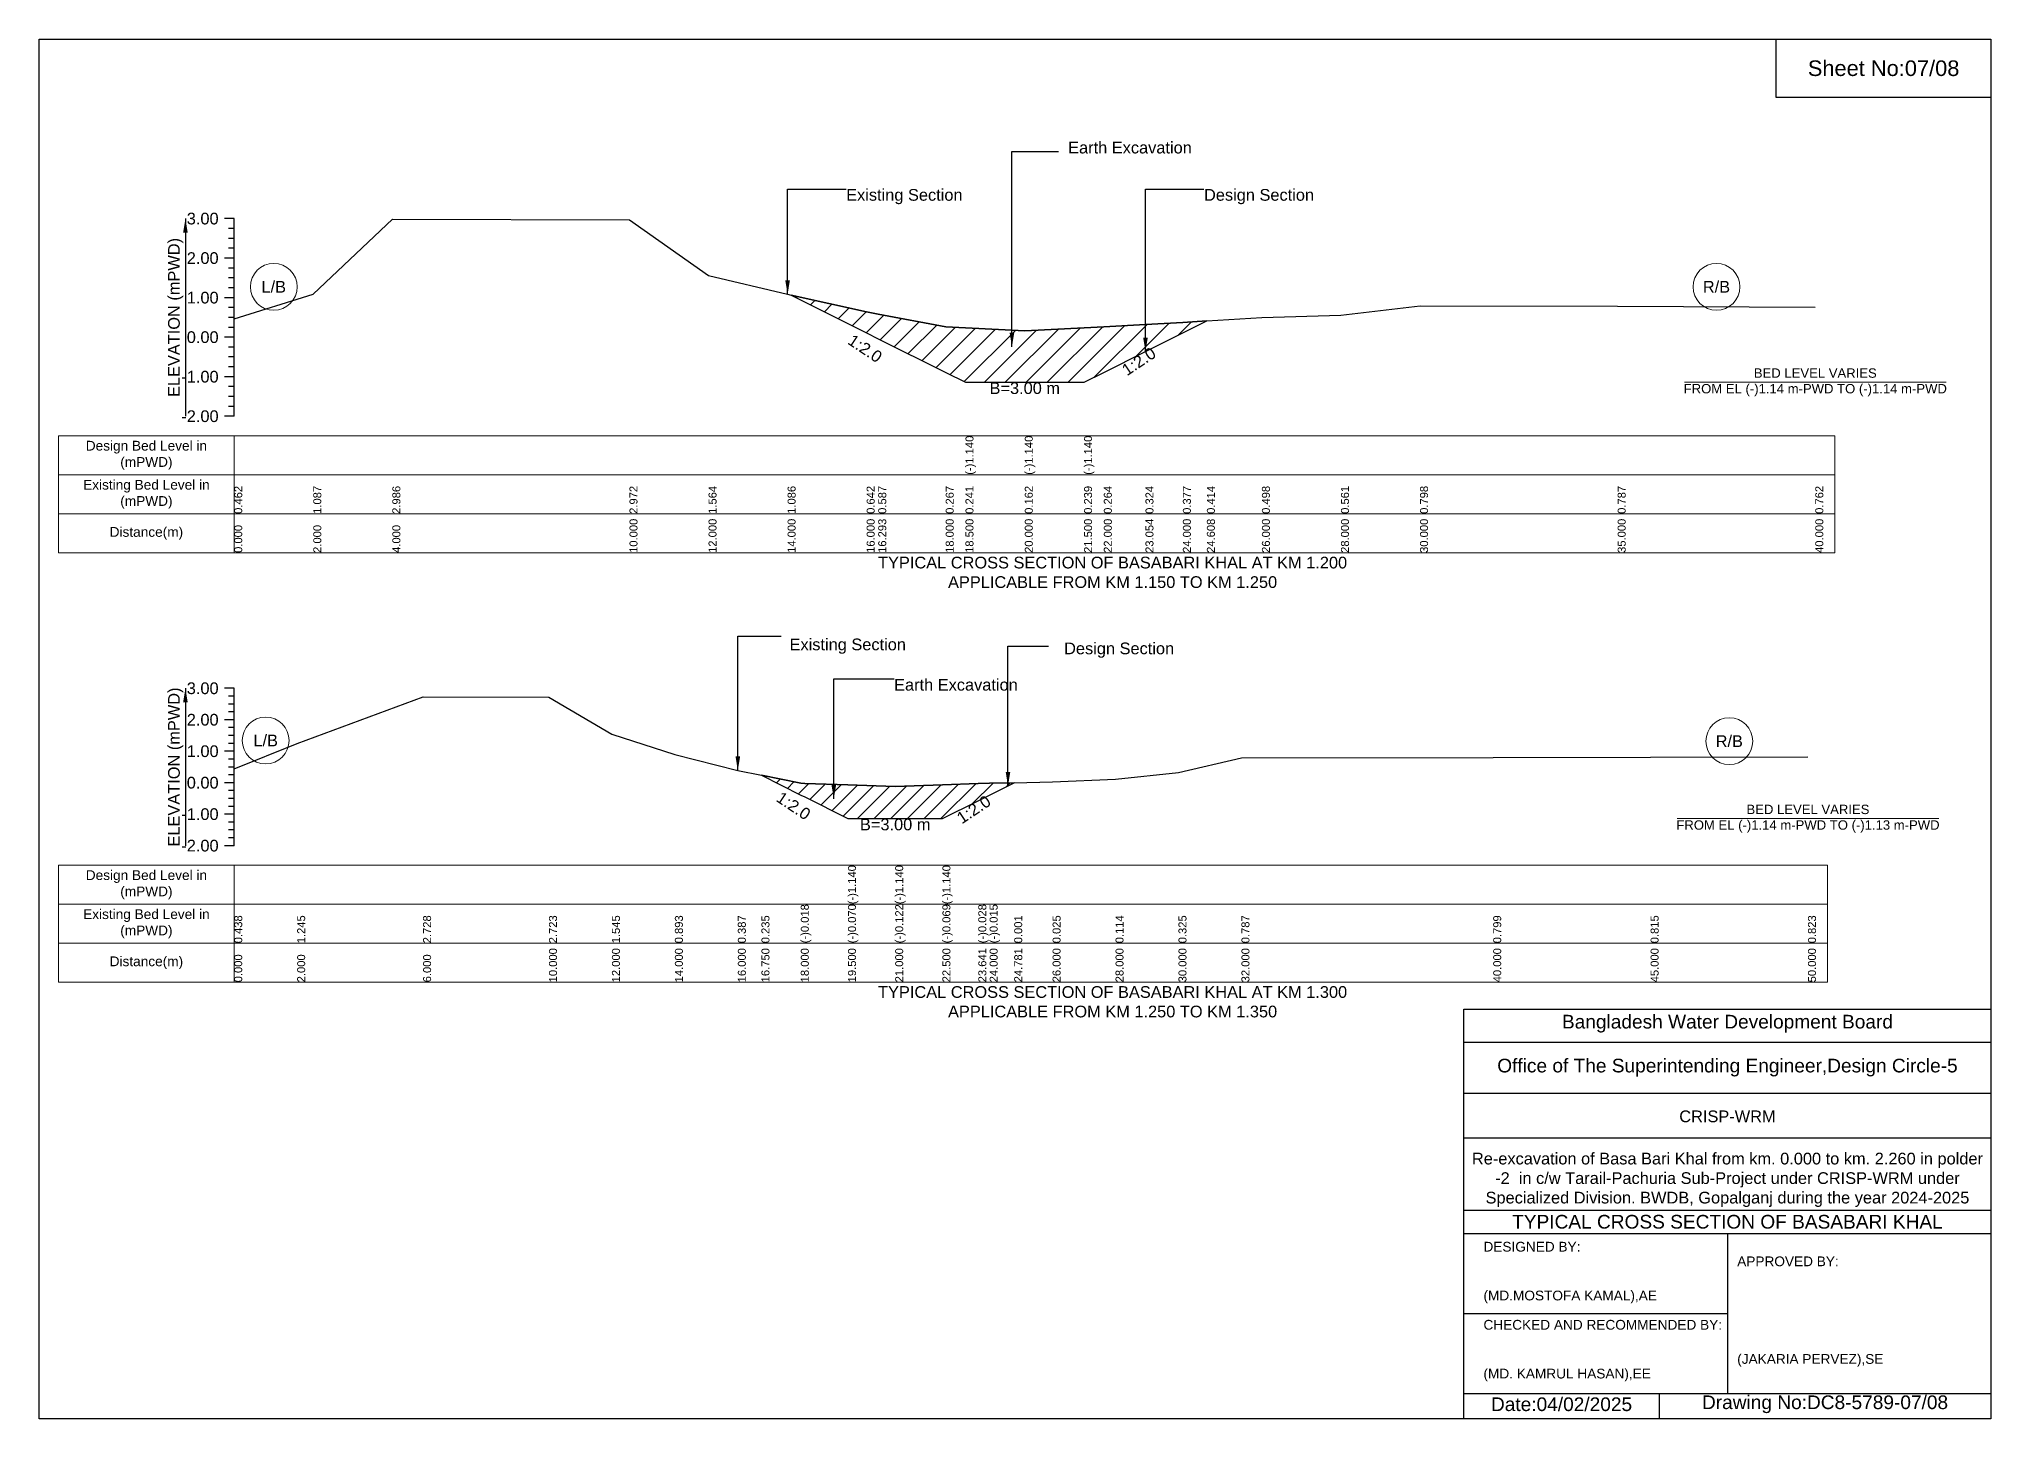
# Model space of a CAD drawing. Header units: inches. Extents: x 91000 to 228000, y -17569 to 0.
# Drawn here: x 190000 to 198000, y -5656 to 0 of the extents above; entities that cross this region are included whole.
import ezdxf

# ---------------------------------------------------------------- set-up
doc = ezdxf.new("R2010")
doc.units = ezdxf.units.IN
doc.header["$LTSCALE"] = 7
doc.header["$MEASUREMENT"] = 0
for name, color, linetype, lineweight in [('Cross section Data Border', 7, 'Continuous', 9), ('Cross Section Labels', 7, 'Continuous', 9), ('Existing_Bed_Level for Xsection', 7, 'Continuous', 25)]:
    doc.layers.add(name, color=color, linetype=linetype, lineweight=lineweight)
doc.styles.get("Standard").update_dxf_attribs({"font": 'arial.ttf'})
doc.dimstyles.get("Standard").update_dxf_attribs({"dimtxt": 0.18, "dimasz": 0.18, "dimexe": 0.18, "dimexo": 0.0625, "dimgap": 0.09, "dimtad": 0, "dimtih": 1, "dimtoh": 1, "dimdec": 4, "dimzin": 0, "dimdsep": 46, "dimtxsty": 'Standard', "dimcen": 0.09, "dimadec": 0, "dimazin": 0, "dimtfac": 1, "dimtdec": 4, "dimtofl": 0, "dimtmove": 0, "dimatfit": 3, "dimfxl": 1, "dimtolj": 1, "dimtzin": 0, "dimarcsym": 0})

msp = doc.modelspace()

# ---------------------------------------------------------------- hatches: boundary and pattern name
at = {"layer": 'Existing_Bed_Level for Xsection'}
h = msp.add_hatch(dxfattribs=at)
h.set_pattern_fill('ANSI31', color=256, scale=486, style=0)
h.paths.add_polyline_path([(193082, -1049.4), (193392, -1204.4), (193439.5, -1228.2), (193716, -1366.4), (193797, -1406.9), (194040, -1406.9), (194283, -1406.9), (194364, -1366.4), (194534.7, -1281.1), (194688, -1204.4), (194786.4, -1155.2), (194688, -1161.2), (194534.7, -1169.8), (194364, -1179.5), (194283, -1183.6), (194040, -1196), (193797, -1183.2), (193716, -1179), (193439.5, -1127.1), (193392, -1118.2)])
h = msp.add_hatch(dxfattribs=at)
h.set_pattern_fill('ANSI31', color=256, scale=387, style=0)
h.paths.add_polyline_path([(192960.7, -3017.9), (193122, -3098.6), (193138.1, -3106.6), (193315.5, -3195.3), (193509, -3195.3), (193702.5, -3195.3), (193849.6, -3121.8), (193896, -3098.6), (193996.8, -3048.2), (193896, -3050.2), (193849.6, -3051.9), (193702.5, -3057.1), (193509, -3064), (193315.5, -3057.3), (193138.1, -3051.1), (193122, -3050.6)])

# ---------------------------------------------------------------- linework, layer by layer
for points in [[(190000, 0), (198000, 0), (198000, -5656), (190000, -5656)], [(197120, 0), (198000, 0), (198000, -240), (197120, -240)]]:
    msp.add_lwpolyline(points, close=True)
for points in [[(195840, -5656), (195840, -3976), (198000, -3976)], [(195840, -4112), (198000, -4112)], [(195840, -4320), (198000, -4320)], [(195840, -4504), (198000, -4504)], [(195840, -4800), (198000, -4800)], [(195840, -4896), (198000, -4896)], [(196920, -4896), (196920, -5552)], [(195840, -5224), (196920, -5224)], [(195840, -5552), (198000, -5552)], [(196640, -5552), (196640, -5656)]]:
    msp.add_lwpolyline(points)
at = {"layer": 'Cross section Data Border'}
for points in [[(190080, -1626.2), (197360, -1626.2), (197360, -2106.2), (190080, -2106.2)], [(190080, -3386.3), (197330, -3386.3), (197330, -3866.3), (190080, -3866.3)]]:
    msp.add_lwpolyline(points, close=True, dxfattribs=at)
for points in [[(190800, -1626.2), (190800, -2106.2)], [(190080, -1786.2), (197360, -1786.2)], [(190080, -1946.2), (197360, -1946.2)], [(190800, -3386.3), (190800, -3866.3)], [(190080, -3546.3), (197330, -3546.3)], [(190080, -3706.3), (197330, -3706.3)]]:
    msp.add_lwpolyline(points, dxfattribs=at)
at = {"layer": 'Cross Section Labels'}
for points in [[(196744.2, -1406.9), (197815.8, -1406.9)], [(196714.2, -3195.3), (197785.8, -3195.3)]]:
    msp.add_lwpolyline(points, dxfattribs=at)
for centre in [(190962, -1015.8), (196875, -1015.8), (190929, -2875.2), (196927.5, -2878.1)]:
    msp.add_circle(centre, 96, dxfattribs=at)
at = {"layer": 'Existing_Bed_Level for Xsection'}
for points in [[(190800, -736.2), (190760, -736.2)], [(190800, -776.7), (190776, -776.7)], [(190800, -1546.2), (190800, -1384.2), (190800, -1222.2), (190800, -1060.2), (190800, -898.2), (190800, -736.2)], [(190800, -1147.4), (191124, -1046.2), (191448, -738.5), (192420, -740.8), (192744, -968.9), (193068, -1046.3), (193082, -1049.4), (193392, -1118.2), (193439.5, -1127.1), (193716, -1179), (193797, -1183.2), (193797, -1183.2), (194040, -1196), (194040, -1196), (194283, -1183.6), (194283, -1183.6), (194364, -1179.5), (194534.7, -1169.8), (194688, -1161.2), (194786.4, -1155.2), (195012, -1141.6), (195336, -1131.4), (195660, -1093), (196470, -1094.8), (197280, -1098.8)], [(190800, -817.2), (190776, -817.2)], [(190800, -857.7), (190776, -857.7)], [(190800, -898.2), (190760, -898.2)], [(190800, -938.7), (190776, -938.7)], [(190800, -979.2), (190776, -979.2)], [(190800, -1019.7), (190776, -1019.7)], [(190800, -1060.2), (190760, -1060.2)], [(190800, -1100.7), (190776, -1100.7)], [(190800, -1141.2), (190776, -1141.2)], [(190800, -1181.7), (190776, -1181.7)], [(190800, -1222.2), (190760, -1222.2)], [(190800, -1262.7), (190776, -1262.7)], [(190800, -1303.2), (190776, -1303.2)], [(190800, -1343.7), (190776, -1343.7)], [(190800, -1384.2), (190760, -1384.2)], [(190800, -1424.7), (190776, -1424.7)], [(190800, -1465.2), (190776, -1465.2)], [(190800, -1505.7), (190776, -1505.7)], [(190800, -1546.2), (190760, -1546.2)], [(190800, -2661.3), (190760, -2661.3)], [(190800, -2693.5), (190776, -2693.5)], [(190800, -3306.3), (190800, -3177.3), (190800, -3048.3), (190800, -2919.3), (190800, -2790.3), (190800, -2661.3)], [(190800, -2991.8), (191058, -2887.7), (191574, -2696.3), (192090, -2697), (192348, -2849), (192606, -2933.1), (192864, -2998.3), (192960.7, -3017.9), (193122, -3050.6), (193138.1, -3051.1), (193315.5, -3057.3), (193315.5, -3057.3), (193509, -3064), (193509, -3064), (193702.5, -3057.1), (193702.5, -3057.1), (193849.6, -3051.9), (193896, -3050.2), (193996.8, -3048.2), (194154, -3045), (194412, -3033.6), (194670, -3006.3), (194928, -2946.7), (195960, -2945.2), (196605, -2943.1), (197250, -2942.1)], [(190800, -2790.3), (190760, -2790.3)], [(190800, -2725.8), (190776, -2725.8)], [(190800, -2758), (190776, -2758)], [(190800, -2822.5), (190776, -2822.5)], [(190800, -2854.8), (190776, -2854.8)], [(190800, -2919.3), (190760, -2919.3)], [(190800, -2887), (190776, -2887)], [(190800, -2951.5), (190776, -2951.5)], [(190800, -2983.8), (190776, -2983.8)], [(190800, -3016), (190776, -3016)], [(190800, -3048.3), (190760, -3048.3)], [(190800, -3080.5), (190776, -3080.5)], [(190800, -3112.8), (190776, -3112.8)], [(190800, -3177.3), (190760, -3177.3)], [(190800, -3145), (190776, -3145)], [(190800, -3209.5), (190776, -3209.5)], [(190800, -3241.8), (190776, -3241.8)], [(190800, -3274), (190776, -3274)], [(190800, -3306.3), (190760, -3306.3)]]:
    msp.add_lwpolyline(points, dxfattribs=at)
for points in [[(193082, -1049.4), (193082, -1049.4), (193392, -1204.4), (193439.5, -1228.2), (193716, -1366.4), (193797, -1406.9), (193797, -1406.9), (194040, -1406.9), (194040, -1406.9), (194283, -1406.9), (194283, -1406.9), (194364, -1366.4), (194534.7, -1281.1), (194688, -1204.4), (194786.4, -1155.2), (194688, -1161.2), (194534.7, -1169.8), (194364, -1179.5), (194283, -1183.6), (194283, -1183.6), (194040, -1196), (194040, -1196), (193797, -1183.2), (193797, -1183.2), (193716, -1179), (193439.5, -1127.1), (193392, -1118.2), (193082, -1049.4)], [(192960.7, -3017.9), (193122, -3098.6), (193138.1, -3106.6), (193315.5, -3195.3), (193315.5, -3195.3), (193509, -3195.3), (193509, -3195.3), (193702.5, -3195.3), (193702.5, -3195.3), (193849.6, -3121.8), (193896, -3098.6), (193996.8, -3048.2), (193996.8, -3048.2), (193996.8, -3048.2), (193896, -3050.2), (193849.6, -3051.9), (193702.5, -3057.1), (193702.5, -3057.1), (193509, -3064), (193509, -3064), (193315.5, -3057.3), (193315.5, -3057.3), (193138.1, -3051.1), (193122, -3050.6)]]:
    msp.add_lwpolyline(points, close=True, dxfattribs=at)

# ---------------------------------------------------------------- texts
at = {"attachment_point": 5}
for s, insert, char_height in [('Sheet No:07/08', (197560, -120), 64), ('Bangladesh Water Development Board', (196920, -4036), 56), ('Office of The Superintending Engineer,Design Circle-5', (196920, -4216), 56)]:
    msp.add_mtext(s, dxfattribs=dict(at, insert=insert, char_height=char_height))
for s, insert, char_height, width, attachment_point in [('CRISP-WRM', (196920, -4416), 48, 2240, 5), ('Re-excavation of Basa Bari Khal from km. 0.000 to km. 2.260 in polder -2  in c/w Tarail-Pachuria Sub-Project under CRISP-WRM under Specialized Division. BWDB, Gopalganj during the year 2024-2025', (196920, -4676), 48, 2160, 5), ('TYPICAL CROSS SECTION OF BASABARI KHAL', (196920, -4848), 56, 2240, 5), ('DESIGNED BY:^J^J^J(MD.MOSTOFA KAMAL),AE', (195920, -5056), 40, 1120, 4), ('APPROVED BY:^J^J^J^J^J^J(JAKARIA PERVEZ),SE', (196960, -5216), 40, 1120, 4), ('CHECKED AND RECOMMENDED BY:^J^J^J(MD. KAMRUL HASAN),EE', (195920, -5376), 40, 1120, 4), ('Date:04/02/2025', (196240, -5596), 56, 1120, 5), ('Drawing No:DC8-5789-07/08', (197320, -5596), 56, 1760, 5)]:
    msp.add_mtext(s, dxfattribs=dict(insert=insert, char_height=char_height, width=width, attachment_point=attachment_point))
at = {"layer": 'Cross section Data Border', "char_height": 40, "width": 640, "attachment_point": 5}
for s, insert in [('Design Bed Level in (mPWD)', (190440, -1706.2)), ('Existing Bed Level in (mPWD)', (190440, -1866.2)), ('Distance(m)', (190440, -2026.2)), ('Design Bed Level in (mPWD)', (190440, -3466.3)), ('Existing Bed Level in (mPWD)', (190440, -3626.3)), ('Distance(m)', (190440, -3786.3))]:
    msp.add_mtext(s, dxfattribs=dict(at, insert=insert))
at = {"layer": 'Cross Section Labels'}
for s, insert, char_height, attachment_point in [('Earth Excavation', (194217.8, -421), 48, 1), ('Existing Section', (193308, -614.7), 48, 1), ('Design Section', (194774.7, -614.7), 48, 1), ('L/B', (190962, -1015.8), 48, 5), ('R/B', (196875, -1015.8), 48, 5), ('BED LEVEL VARIES ^JFROM EL (-)1.14 m-PWD TO (-)1.14 m-PWD', (197280, -1406.9), 38.4, 5), ('B=3.00 m', (194040, -1406.9), 48, 2), ('TYPICAL CROSS SECTION OF BASABARI KHAL AT KM 1.200^JAPPLICABLE FROM KM 1.150 TO KM 1.250', (194400, -2186.2), 48, 5), ('Existing Section', (193076, -2457.3), 48, 1), ('Design Section', (194201.3, -2473.6), 48, 1), ('Earth Excavation', (193504.4, -2622.6), 48, 1), ('L/B', (190929, -2875.2), 48, 5), ('R/B', (196927.5, -2878.1), 48, 5), ('B=3.00 m', (193509, -3195.3), 48, 2), ('BED LEVEL VARIES ^JFROM EL (-)1.14 m-PWD TO (-)1.13 m-PWD', (197250, -3195.3), 38.4, 5), ('TYPICAL CROSS SECTION OF BASABARI KHAL AT KM 1.300^JAPPLICABLE FROM KM 1.250 TO KM 1.350', (194400, -3946.3), 48, 5)]:
    msp.add_mtext(s, dxfattribs=dict(at, insert=insert, char_height=char_height, attachment_point=attachment_point))
at = {"layer": 'Cross Section Labels', "char_height": 48, "attachment_point": 2}
for insert, rotation in [((193399, -1248.4), 326.30993), ((194494.2, -1301.3), 33.69007), ((193105.8, -3122.7), 326.30993), ((193817.4, -3137.9), 33.69007)]:
    msp.add_mtext('1:2.0', dxfattribs=dict(at, insert=insert, rotation=rotation))
at = {"layer": 'Existing_Bed_Level for Xsection', "char_height": 48, "attachment_point": 6}
for s, insert in [('3.00', (190736, -736.2)), ('2.00', (190736, -898.2)), ('1.00', (190736, -1060.2)), ('0.00', (190736, -1222.2)), ('-1.00', (190736, -1384.2)), ('-2.00', (190736, -1546.2)), ('3.00', (190736, -2661.3)), ('2.00', (190736, -2790.3)), ('1.00', (190736, -2919.3)), ('0.00', (190736, -3048.3)), ('-1.00', (190736, -3177.3)), ('-2.00', (190736, -3306.3))]:
    msp.add_mtext(s, dxfattribs=dict(at, insert=insert))
at = {"layer": 'Existing_Bed_Level for Xsection', "rotation": 90}
for s, insert, char_height, attachment_point in [('ELEVATION (mPWD)', (190560, -1141.2), 48, 5), ('(-)1.140', (193797, -1786.2), 32.8, 1), ('(-)1.140', (194040, -1786.2), 32.8, 1), ('(-)1.140', (194283, -1786.2), 32.8, 1), ('0.462', (190800, -1946.2), 32.8, 1), ('1.087', (191124, -1946.2), 32.8, 1), ('2.986', (191448, -1946.2), 32.8, 1), ('2.972', (192420, -1946.2), 32.8, 1), ('1.564', (192744, -1946.2), 32.8, 1), ('1.086', (193068, -1946.2), 32.8, 1), ('0.642', (193392, -1946.2), 32.8, 1), ('0.587', (193439.5, -1946.2), 32.8, 1), ('0.267', (193716, -1946.2), 32.8, 1), ('0.241', (193797, -1946.2), 32.8, 1), ('0.162', (194040, -1946.2), 32.8, 1), ('0.239', (194283, -1946.2), 32.8, 1), ('0.264', (194364, -1946.2), 32.8, 1), ('0.324', (194534.7, -1946.2), 32.8, 1), ('0.377', (194688, -1946.2), 32.8, 1), ('0.414', (194786.4, -1946.2), 32.8, 1), ('0.498', (195012, -1946.2), 32.8, 1), ('0.561', (195336, -1946.2), 32.8, 1), ('0.798', (195660, -1946.2), 32.8, 1), ('0.787', (196470, -1946.2), 32.8, 1), ('0.762', (197280, -1946.2), 32.8, 1), ('0.000', (190800, -2106.2), 32.8, 1), ('2.000', (191124, -2106.2), 32.8, 1), ('4.000', (191448, -2106.2), 32.8, 1), ('10.000', (192420, -2106.2), 32.8, 1), ('12.000', (192744, -2106.2), 32.8, 1), ('14.000', (193068, -2106.2), 32.8, 1), ('16.000', (193392, -2106.2), 32.8, 1), ('16.293', (193439.5, -2106.2), 32.8, 1), ('18.000', (193716, -2106.2), 32.8, 1), ('18.500', (193797, -2106.2), 32.8, 1), ('20.000', (194040, -2106.2), 32.8, 1), ('21.500', (194283, -2106.2), 32.8, 1), ('22.000', (194364, -2106.2), 32.8, 1), ('23.054', (194534.7, -2106.2), 32.8, 1), ('24.000', (194688, -2106.2), 32.8, 1), ('24.608', (194786.4, -2106.2), 32.8, 1), ('26.000', (195012, -2106.2), 32.8, 1), ('28.000', (195336, -2106.2), 32.8, 1), ('30.000', (195660, -2106.2), 32.8, 1), ('35.000', (196470, -2106.2), 32.8, 1), ('40.000', (197280, -2106.2), 32.8, 1), ('ELEVATION (mPWD)', (190560, -2983.8), 48, 5), ('(-)1.140', (193315.5, -3546.3), 32.8, 1), ('(-)1.140', (193509, -3546.3), 32.8, 1), ('(-)1.140', (193702.5, -3546.3), 32.8, 1), ('0.438', (190800, -3706.3), 32.8, 1), ('1.245', (191058, -3706.3), 32.8, 1), ('2.728', (191574, -3706.3), 32.8, 1), ('2.723', (192090, -3706.3), 32.8, 1), ('1.545', (192348, -3706.3), 32.8, 1), ('0.893', (192606, -3706.3), 32.8, 1), ('0.387', (192864, -3706.3), 32.8, 1), ('0.235', (192960.7, -3706.3), 32.8, 1), ('(-)0.018', (193122, -3706.3), 32.8, 1), ('(-)0.070', (193315.5, -3706.3), 32.8, 1), ('(-)0.122', (193509, -3706.3), 32.8, 1), ('(-)0.069', (193702.5, -3706.3), 32.8, 1), ('(-)0.028', (193849.6, -3706.3), 32.8, 1), ('(-)0.015', (193896, -3706.3), 32.8, 1), ('0.001', (193996.8, -3706.3), 32.8, 1), ('0.025', (194154, -3706.3), 32.8, 1), ('0.114', (194412, -3706.3), 32.8, 1), ('0.325', (194670, -3706.3), 32.8, 1), ('0.787', (194928, -3706.3), 32.8, 1), ('0.799', (195960, -3706.3), 32.8, 1), ('0.815', (196605, -3706.3), 32.8, 1), ('0.823', (197250, -3706.3), 32.8, 1), ('0.000', (190800, -3866.3), 32.8, 1), ('2.000', (191058, -3866.3), 32.8, 1), ('6.000', (191574, -3866.3), 32.8, 1), ('10.000', (192090, -3866.3), 32.8, 1), ('12.000', (192348, -3866.3), 32.8, 1), ('14.000', (192606, -3866.3), 32.8, 1), ('16.000', (192864, -3866.3), 32.8, 1), ('16.750', (192960.7, -3866.3), 32.8, 1), ('18.000', (193122, -3866.3), 32.8, 1), ('19.500', (193315.5, -3866.3), 32.8, 1), ('21.000', (193509, -3866.3), 32.8, 1), ('22.500', (193702.5, -3866.3), 32.8, 1), ('23.641', (193849.6, -3866.3), 32.8, 1), ('24.000', (193896, -3866.3), 32.8, 1), ('24.781', (193996.8, -3866.3), 32.8, 1), ('26.000', (194154, -3866.3), 32.8, 1), ('28.000', (194412, -3866.3), 32.8, 1), ('30.000', (194670, -3866.3), 32.8, 1), ('32.000', (194928, -3866.3), 32.8, 1), ('40.000', (195960, -3866.3), 32.8, 1), ('45.000', (196605, -3866.3), 32.8, 1), ('50.000', (197250, -3866.3), 32.8, 1)]:
    msp.add_mtext(s, dxfattribs=dict(at, insert=insert, char_height=char_height, attachment_point=attachment_point))

# ---------------------------------------------------------------- leaders
at = {"layer": 'Cross Section Labels', "annotation_type": 0, "has_hookline": 1, "hookline_direction": 0}
for points, text_width in [([(193987.5, -1261.7), (193987.5, -461.4), (194178.9, -461.4)], 497), ([(193068, -1046.3), (193068, -614.7), (193307.9, -614.7)], 467.2), ([(194534.7, -1281.1), (194534.7, -614.7), (194774.6, -614.7)], 441.2), ([(192864, -2998.3), (192864, -2447.5), (193042.1, -2447.5)], 467.2), ([(193971.3, -3061.4), (193971.3, -2489.1), (194137.7, -2489.1)], 441.2), ([(193257.4, -3114.4), (193257.4, -2622.6), (193504.3, -2622.6)], 497)]:
    msp.add_leader(points, dimstyle='Standard', override={"dimasz": 57.6}, dxfattribs=dict(at, text_width=text_width))
at = {"layer": 'Existing_Bed_Level for Xsection'}
for points in [[(190600, -736.2), (190600, -1546.2)], [(190600, -2661.3), (190600, -3306.3)]]:
    msp.add_leader(points, dimstyle='Standard', override={"dimasz": 57.6}, dxfattribs=at)

doc.saveas('drawing.dxf')
